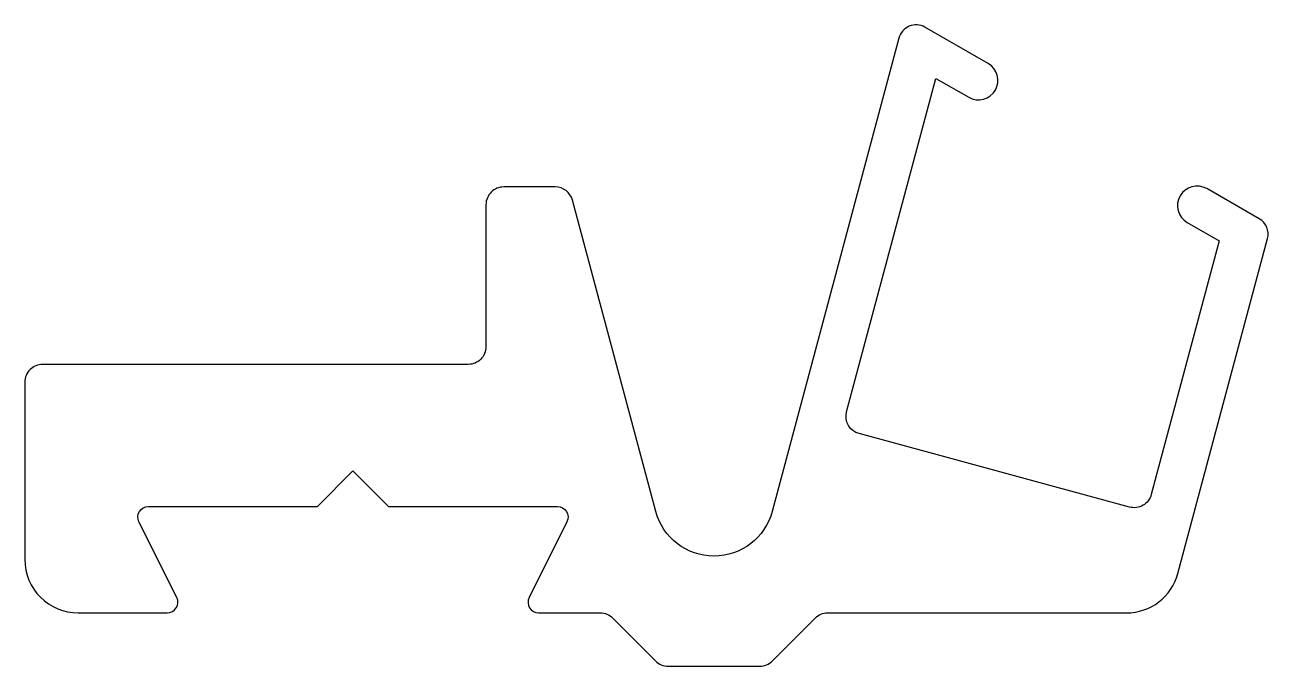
# Model space of a CAD drawing. Extents: x 162.6 to 197.7, y 230.2 to 248.3.
import ezdxf

# ---------------------------------------------------------------- set-up
doc = ezdxf.new("R2010")
doc.units = 0
doc.layers.get('0').update_dxf_attribs({"linetype": 'CONTINUOUS'})

msp = doc.modelspace()

# ---------------------------------------------------------------- linework, layer by layer
at = {"color": 7, "linetype": 'CONTINUOUS'}
msp.add_lwpolyline([(180.384, 230.355, 0.198912), (180.738, 230.209), (183.324, 230.209, 0.198912), (183.677, 230.355), (184.884, 231.562, -0.198912), (185.238, 231.709), (193.661, 231.709, 0.339454), (195.11, 232.82), (197.637, 242.252, 0.340511), (197.403, 242.815), (195.922, 243.662, 1), (195.375, 242.708), (196.275, 242.193), (194.36, 235.044, -0.415134), (193.746, 234.69), (186.122, 236.759, -0.413293), (185.77, 237.371), (188.287, 246.765), (189.213, 246.234, 1), (189.76, 247.189), (187.977, 248.209, 0.491968), (187.246, 247.904), (183.673, 234.569, -0.767327), (180.389, 234.569), (178.039, 243.338, 0.339454), (177.556, 243.709), (176.104, 243.709, 0.414214), (175.604, 243.209), (175.604, 239.209, -0.414214), (175.104, 238.709), (163.104, 238.709, 0.414214), (162.604, 238.209), (162.604, 233.209, 0.414214), (164.104, 231.709), (166.619, 231.709, 0.557537), (166.887, 232.143), (165.821, 234.274, -0.557537), (166.089, 234.709), (170.854, 234.709), (171.854, 235.709), (172.854, 234.709), (177.619, 234.709, -0.557537), (177.887, 234.274), (176.821, 232.143, 0.557537), (177.089, 231.709), (178.824, 231.709, -0.198912), (179.177, 231.562)], format="xyb", close=True, dxfattribs=at)

doc.saveas('drawing.dxf')
